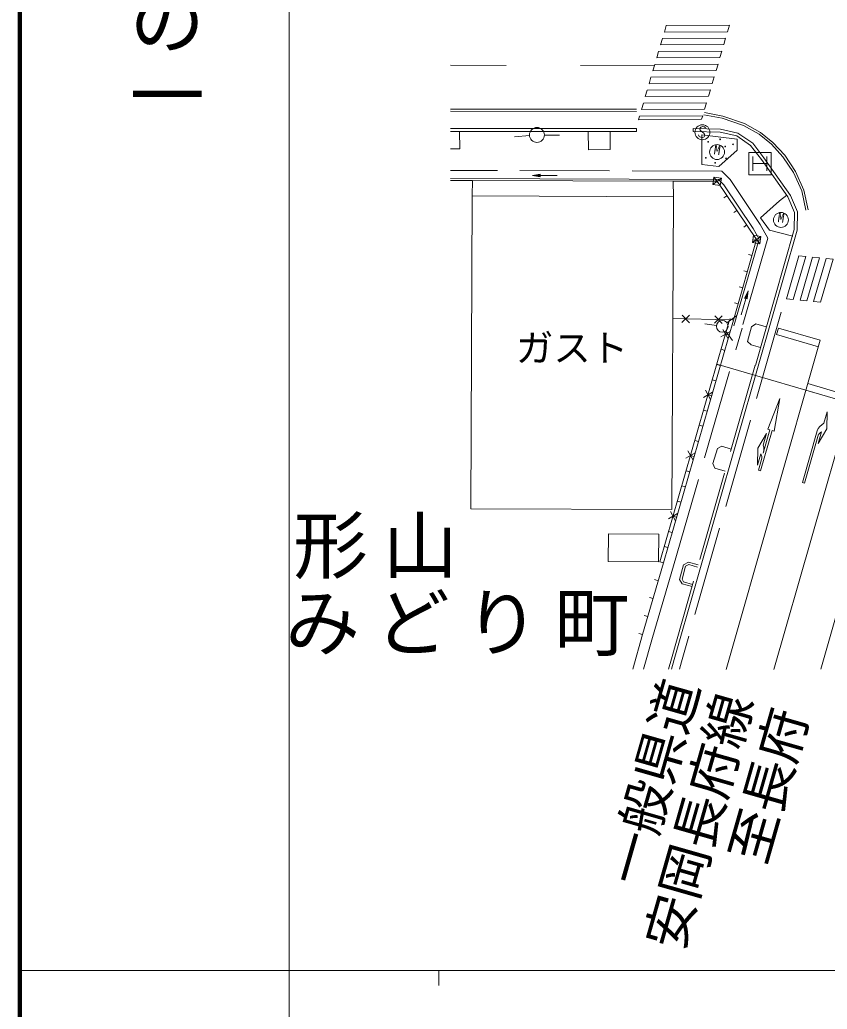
# Model space of a CAD drawing. Units: millimetres, scale not verified. Extents: x 40000 to 680000, y 20000 to 380000.
# Drawn here: x 40000 to 93930, y 202409 to 268528 of the extents above; entities that cross this region are included whole.
import ezdxf
from ezdxf.enums import TextEntityAlignment as Align

# ---------------------------------------------------------------- set-up
doc = ezdxf.new("R2010")
doc.units = ezdxf.units.MM
doc.header["$LTSCALE"] = 1000
doc.linetypes.add('DASHED', pattern=[7.5, 6, -1.5])
for name, color, linetype, lineweight in [('M-BGD', 7, 'Continuous', 13), ('M-BGD-HTXT', 7, 'Continuous', 13), ('M-BMK-OTRS', 7, 'Continuous', 13), ('M-STR-STRC', 7, 'Continuous', 13), ('M-TTL', 2, 'Continuous', 140), ('M-TTL-BAND', 7, 'Continuous', 13)]:
    doc.layers.add(name, color=color, linetype=linetype, lineweight=lineweight)
doc.styles.add('@ＭＳ ゴシック', font='')
doc.styles.add('ＭＳ ゴシック', font='')
doc.styles.get('@ＭＳ ゴシック').set_extended_font_data('@MS Gothic')
doc.styles.get('ＭＳ ゴシック').set_extended_font_data('MS Gothic')

msp = doc.modelspace()

# ---------------------------------------------------------------- linework, layer by layer
at = {"layer": 'M-BGD'}
for p, q in [((81200, 261256), (68772, 261261)), ((81200, 261056), (81200, 261256)), ((84977, 261261), (86801, 261228)), ((84977, 261061), (84977, 261261)), ((86801, 261228), (87966, 260959)), ((68772, 261061), (81200, 261056)), ((74040, 260786), (73043, 260701)), ((75052, 260826), (76052, 260820)), ((84974, 261061), (86776, 261029)), ((86776, 261029), (87884, 260773)), ((87884, 260773), (88815, 260135)), ((87966, 260959), (88955, 260282)), ((88815, 260135), (89532, 259188)), ((88955, 260282), (89695, 259304)), ((88969, 259383), (88969, 258445)), ((89695, 259304), (91479, 256792)), ((89906, 259383), (89906, 258445)), ((88969, 258914), (89906, 258914)), ((89532, 259188), (91304, 256694)), ((86671, 257860), (68770, 257915)), ((86671, 257860), (87024, 257505)), ((87024, 257505), (88979, 254590)), ((91304, 256694), (91743, 255655)), ((91479, 256792), (91944, 255694)), ((91743, 255655), (91724, 254504)), ((91944, 255694), (91923, 254474)), ((88979, 254590), (89380, 253862)), ((91724, 254504), (89136, 245435)), ((91923, 254474), (89329, 245380)), ((89380, 253862), (87697, 248082))]:
    msp.add_line(p, q, dxfattribs=at)
at = {"layer": 'M-BGD', "linetype": 'DASHED'}
for p, q in [((86900, 258409), (68771, 258465)), ((86900, 258409), (87451, 257855)), ((87451, 257855), (89461, 254856)), ((89461, 254856), (89972, 253927)), ((89972, 253927), (88225, 247928))]:
    msp.add_line(p, q, dxfattribs=at)
at = {"layer": 'M-BGD'}
msp.add_lwpolyline([(85798, 261307), (85775, 261341), (85741, 261364), (85691, 261382), (85614, 261393), (85547, 261386), (85487, 261357), (85447, 261307), (85436, 261251), (85432, 261213), (85445, 261161), (85475, 261129), (85721, 260932), (85744, 260883), (85754, 260818), (85740, 260760), (85716, 260715), (85675, 260676), (85595, 260665), (85481, 260683), (85433, 260698), (85389, 260727), (85355, 260770), (85329, 260832)], dxfattribs=at)
msp.add_lwpolyline([(88687, 258164), (88687, 259664), (90187, 259664), (90187, 258164)], close=True, dxfattribs=at)
for centre, radius in [((74543, 260830), 500), ((85597, 261012), 498)]:
    msp.add_circle(centre, radius, dxfattribs=at)
at = {"layer": 'M-BGD-HTXT', "linetype": 'DASHED'}
for p, q in [((69391, 259905), (69378, 261083)), ((77981, 259847), (77965, 261070)), ((79439, 259866), (79423, 261068)), ((85557, 260846), (85564, 258848)), ((85557, 260846), (87914, 260554)), ((87914, 260554), (87913, 259810)), ((68771, 259895), (69391, 259905)), ((77981, 259848), (79439, 259866)), ((86695, 258725), (87913, 259810)), ((68770, 257790), (70228, 257787)), ((86576, 257734), (83652, 257743)), ((90738, 256432), (91227, 256805)), ((89476, 255289), (90738, 256432)), ((90073, 254480), (89476, 255289)), ((91630, 254075), (90073, 254480)), ((88615, 247027), (88875, 248009)), ((88875, 248009), (89166, 248207)), ((89166, 248207), (89860, 248006)), ((83666, 232049), (88240, 247924)), ((88615, 247027), (88842, 246806)), ((88842, 246806), (89469, 246636)), ((89127, 245438), (83525, 225826)), ((86594, 239876), (86890, 240026)), ((86890, 240026), (87525, 239829)), ((86594, 239876), (86286, 238872)), ((86286, 238872), (86433, 238564)), ((86433, 238564), (87108, 238371)), ((84332, 232110), (84075, 231130)), ((84332, 232110), (84668, 232281)), ((84460, 232007), (84684, 232121)), ((84668, 232281), (85316, 232097)), ((84684, 232121), (85275, 231953)), ((82269, 227255), (83665, 232047)), ((84235, 231151), (84460, 232007)), ((84075, 231130), (84242, 230832)), ((84342, 230960), (84235, 231151)), ((84242, 230832), (84903, 230652)), ((84943, 230796), (84342, 230960)), ((81597, 227449), (80938, 225134)), ((81665, 225133), (82269, 227255)), ((83526, 225828), (83319, 225129)), ((83717, 225771), (83528, 225128)), ((84198, 225634), (84054, 225127))]:
    msp.add_line(p, q, dxfattribs=at)
at = {"layer": 'M-BGD-HTXT'}
for p, q in [((85564, 258848), (86695, 258725)), ((74237, 258126), (74766, 258212)), ((74237, 258126), (74766, 258203)), ((74237, 258126), (74766, 258192)), ((74237, 258126), (74766, 258181)), ((74237, 258126), (74766, 258173)), ((74237, 258126), (74766, 258161)), ((74237, 258126), (74766, 258150)), ((74237, 258126), (74766, 258139)), ((75895, 258121), (74237, 258126)), ((74237, 258126), (74766, 258038)), ((74237, 258126), (74766, 258118)), ((74237, 258126), (74766, 258102)), ((74237, 258126), (74766, 258087)), ((74237, 258126), (74766, 258075)), ((74237, 258126), (74766, 258063)), ((74237, 258126), (74766, 258050)), ((74766, 258212), (74766, 258038)), ((86292, 257524), (86367, 258019)), ((86292, 257524), (86861, 257944)), ((86367, 258019), (86786, 257449)), ((86367, 258019), (86861, 257944)), ((86861, 257944), (86786, 257449)), ((70221, 256758), (70228, 257787)), ((70228, 257787), (83652, 257743)), ((83652, 257743), (83665, 256703)), ((86786, 257449), (86292, 257524)), ((86576, 257734), (86370, 257594)), ((86576, 257734), (89218, 253845)), ((70221, 256758), (70135, 235855)), ((70221, 256758), (83665, 256703)), ((83665, 256703), (83556, 235799)), ((87237, 256762), (87030, 256621)), ((87897, 255790), (87691, 255649)), ((88558, 254818), (88351, 254677)), ((88934, 253636), (89009, 254130)), ((88934, 253636), (89503, 254055)), ((89009, 254130), (89428, 253561)), ((89009, 254130), (89503, 254055)), ((89503, 254055), (89428, 253561)), ((89218, 253845), (87668, 248466)), ((89428, 253561), (88934, 253636)), ((89218, 253845), (88971, 253806)), ((88908, 252769), (88668, 252839)), ((88598, 251693), (88358, 251763)), ((88288, 250617), (88048, 250687)), ((88191, 248816), (88644, 250411)), ((88644, 250411), (88416, 249926)), ((88644, 250411), (88428, 249923)), ((88644, 250411), (88441, 249919)), ((88644, 250411), (88452, 249916)), ((88644, 250411), (88463, 249913)), ((88644, 250411), (88478, 249909)), ((88644, 250411), (88493, 249904)), ((88644, 250411), (88514, 249899)), ((88644, 250411), (88524, 249896)), ((88644, 250411), (88535, 249892)), ((88644, 250411), (88546, 249889)), ((88644, 250411), (88554, 249887)), ((88644, 250411), (88565, 249884)), ((88644, 250411), (88575, 249881)), ((88644, 250411), (88583, 249879)), ((87978, 249542), (87738, 249611)), ((88583, 249879), (88416, 249926)), ((84739, 248787), (84226, 248300)), ((84239, 248800), (84726, 248287)), ((86920, 248735), (86407, 248248)), ((86420, 248748), (86907, 248235)), ((87234, 248271), (87863, 248734)), ((82750, 232301), (87410, 248472)), ((82993, 232243), (87668, 248466)), ((83651, 248570), (87410, 248472)), ((85761, 248215), (86534, 248098)), ((87668, 248466), (87428, 248535)), ((87445, 247692), (86826, 247350)), ((87307, 247211), (86965, 247830)), ((87376, 247452), (87136, 247521)), ((87151, 247725), (87615, 247097)), ((87084, 246438), (86843, 246507)), ((83717, 225771), (89319, 245383)), ((86791, 245424), (86551, 245493)), ((86499, 244410), (86259, 244479)), ((86276, 243636), (85657, 243294)), ((86138, 243156), (85796, 243775)), ((86207, 243396), (85967, 243465)), ((85915, 242382), (85675, 242451)), ((85623, 241368), (85382, 241437)), ((85330, 240354), (85090, 240423)), ((85107, 239580), (84489, 239238)), ((84969, 239100), (84627, 239719)), ((85038, 239340), (84798, 239409)), ((84746, 238326), (84506, 238396)), ((84454, 237312), (84214, 237382)), ((92273, 237604), (92418, 237563)), ((84162, 236298), (83921, 236368)), ((83556, 235799), (70135, 235855)), ((83939, 235525), (83320, 235183)), ((83800, 235044), (83458, 235663)), ((83869, 235285), (83629, 235354)), ((79315, 234187), (79296, 232337)), ((82685, 234152), (79315, 234187)), ((82665, 232302), (82685, 234152)), ((83577, 234271), (83337, 234340)), ((83285, 233257), (83045, 233326)), ((79296, 232337), (82665, 232302)), ((82993, 232243), (81597, 227449)), ((82993, 232243), (82753, 232312)), ((82644, 231044), (82404, 231114)), ((82295, 229846), (82055, 229916)), ((81946, 228647), (81706, 228717)), ((81597, 227449), (81356, 227519))]:
    msp.add_line(p, q, dxfattribs=at)
for centre, radius in [((86786, 260538), 25), ((85982, 260373), 25), ((86573, 259691), 500), ((87123, 260056), 25), ((87638, 260204), 25), ((85821, 259310), 25), ((87168, 259270), 25), ((86446, 258970), 25), ((90839, 255152), 500), ((86920, 248040), 391)]:
    msp.add_circle(centre, radius, dxfattribs=at)
at = {"layer": 'M-BMK-OTRS', "color": 5}
msp.add_line((86557, 245514), (101232, 241230), dxfattribs=at)
at = {"layer": 'M-STR-STRC'}
for p, q in [((83056, 267708), (83184, 268140)), ((83184, 268140), (87404, 268160)), ((87404, 268160), (87276, 267729)), ((82800, 266845), (82928, 267277)), ((82928, 267277), (87148, 267298)), ((87276, 267729), (83056, 267708)), ((87148, 267298), (87020, 266866)), ((87020, 266866), (82800, 266845)), ((82545, 265982), (82673, 266414)), ((86765, 266003), (82545, 265982)), ((82673, 266414), (86893, 266434)), ((86893, 266434), (86765, 266003)), ((72495, 265477), (68774, 265502)), ((82356, 265442), (77461, 265474)), ((82289, 265119), (82417, 265551)), ((86509, 265140), (82289, 265119)), ((82417, 265551), (86637, 265572)), ((86637, 265572), (86509, 265140)), ((82034, 264256), (82161, 264688)), ((82161, 264688), (86382, 264709)), ((86382, 264709), (86254, 264277)), ((81778, 263393), (81906, 263825)), ((81906, 263825), (86126, 263846)), ((86254, 264277), (82034, 264256)), ((86126, 263846), (85998, 263414)), ((85998, 263414), (81778, 263393)), ((81201, 262556), (68772, 262561)), ((81650, 262962), (81522, 262530)), ((85743, 262551), (81522, 262530)), ((81650, 262962), (85871, 262983)), ((85871, 262983), (85743, 262551)), ((81201, 262406), (68772, 262411)), ((81322, 261854), (81395, 262099)), ((81322, 261854), (85545, 261882)), ((81395, 262099), (85615, 262120)), ((85615, 262120), (85545, 261882)), ((86911, 261944), (85698, 262174)), ((86949, 262090), (85725, 262322)), ((88350, 261460), (86911, 261944)), ((88411, 261598), (86949, 262090)), ((89381, 260874), (88350, 261460)), ((89466, 260998), (88411, 261598)), ((90203, 260209), (89381, 260874)), ((90305, 260319), (89466, 260998)), ((90976, 259381), (90203, 260209)), ((91094, 259474), (90305, 260319)), ((91678, 258325), (90976, 259381)), ((91810, 258398), (91094, 259474)), ((92235, 257094), (91678, 258325)), ((92378, 257141), (91810, 258398)), ((92512, 255803), (92235, 257094)), ((92658, 255835), (92378, 257141)), ((92046, 252752), (91201, 249874)), ((91657, 249830), (92503, 252708)), ((92046, 252752), (92503, 252708)), ((92114, 249786), (92959, 252664)), ((92570, 249742), (93415, 252621)), ((92959, 252664), (93415, 252621)), ((93026, 249699), (93871, 252577)), ((93871, 252577), (94327, 252533)), ((93482, 249655), (94327, 252533)), ((91201, 249874), (91657, 249830)), ((92114, 249786), (92570, 249742)), ((93026, 249699), (93482, 249655)), ((90674, 247929), (90548, 247497)), ((90548, 247497), (93339, 246682)), ((90674, 247929), (93463, 247114)), ((87178, 225119), (93463, 247114)), ((95579, 243349), (92634, 244213)), ((90372, 225112), (95579, 243349)), ((92511, 243780), (95455, 242916)), ((90775, 243224), (89959, 241169)), ((90775, 243224), (90392, 241046)), ((93923, 242334), (93705, 241564)), ((93923, 242334), (93912, 241193)), ((89878, 240880), (89290, 239903)), ((90248, 241087), (89486, 238393)), ((89878, 240880), (89660, 240110)), ((90104, 241128), (89661, 239563)), ((90104, 241128), (89959, 241169)), ((90392, 241046), (90248, 241087)), ((93253, 241068), (92273, 237604)), ((93301, 240684), (92418, 237563)), ((93912, 241193), (93324, 240217)), ((93542, 240986), (93324, 240217)), ((89279, 238763), (89290, 239903)), ((89497, 239533), (89279, 238763)), ((89544, 239149), (89341, 238434)), ((89486, 238393), (89341, 238434))]:
    msp.add_line(p, q, dxfattribs=at)
at = {"layer": 'M-STR-STRC', "linetype": 'DASHED'}
for p, q in [((90866, 248979), (84198, 225634)), ((94751, 229499), (93497, 225133))]:
    msp.add_line(p, q, dxfattribs=at)
at = {"layer": 'M-STR-STRC'}
for centre, radius, start, end in [((94176, 240681), 1000, 118.03842, 157.23339), ((93782, 240548), 500, 118.62796, 164.20095), ((88699, 239835), 1000, 344.20095, 15.98928), ((89063, 239285), 500, 344.20095, 29.77395)]:
    msp.add_arc(centre, radius, start, end, dxfattribs=at)
at = {"layer": 'M-TTL'}
msp.add_line((40000, 380000), (40000, 20000), dxfattribs=at)
at = {"layer": 'M-TTL-BAND'}
for p, q in [((58000, 370000), (58000, 20000)), ((40000, 205000), (579000, 205000)), ((68000, 205000), (68000, 204000))]:
    msp.add_line(p, q, dxfattribs=at)

# ---------------------------------------------------------------- texts
at = {"layer": 'M-BGD-HTXT', "style": 'ＭＳ ゴシック'}
for p in [(86509, 259328), (90775, 254789)]:
    msp.add_text('M', height=660, rotation=351.375, dxfattribs=at).set_placement(p, align=Align.BOTTOM_CENTER)
msp.add_text('ガスト', height=1833, dxfattribs=at).set_placement((76883, 245136), align=Align.BOTTOM_CENTER)
msp.add_text('一般県道', height=2566, rotation=74.07, dxfattribs=at).set_placement((82304, 210312), align=Align.BOTTOM_LEFT)
for s, p in [('安岡長府線', (89754, 222828)), ('至長府', (93413, 221843))]:
    msp.add_text(s, height=2566, rotation=74.07, dxfattribs=at).set_placement(p, align=Align.BOTTOM_RIGHT)
at = {"layer": 'M-BGD-HTXT', "char_height": 3666, "attachment_point": 5, "style": 'ＭＳ ゴシック'}
for s, insert in [('\\T1.2;形山', (64256, 233189)), ('\\T1.2;みどり町', (69718, 228044))]:
    msp.add_mtext(s, dxfattribs=dict(at, insert=insert))
at = {"layer": 'M-TTL-BAND', "style": '@ＭＳ ゴシック'}
msp.add_text('縮尺千分の一', height=3666, rotation=270, dxfattribs=at).set_placement((49777, 261030), align=Align.MIDDLE_RIGHT)

doc.saveas('drawing.dxf')
